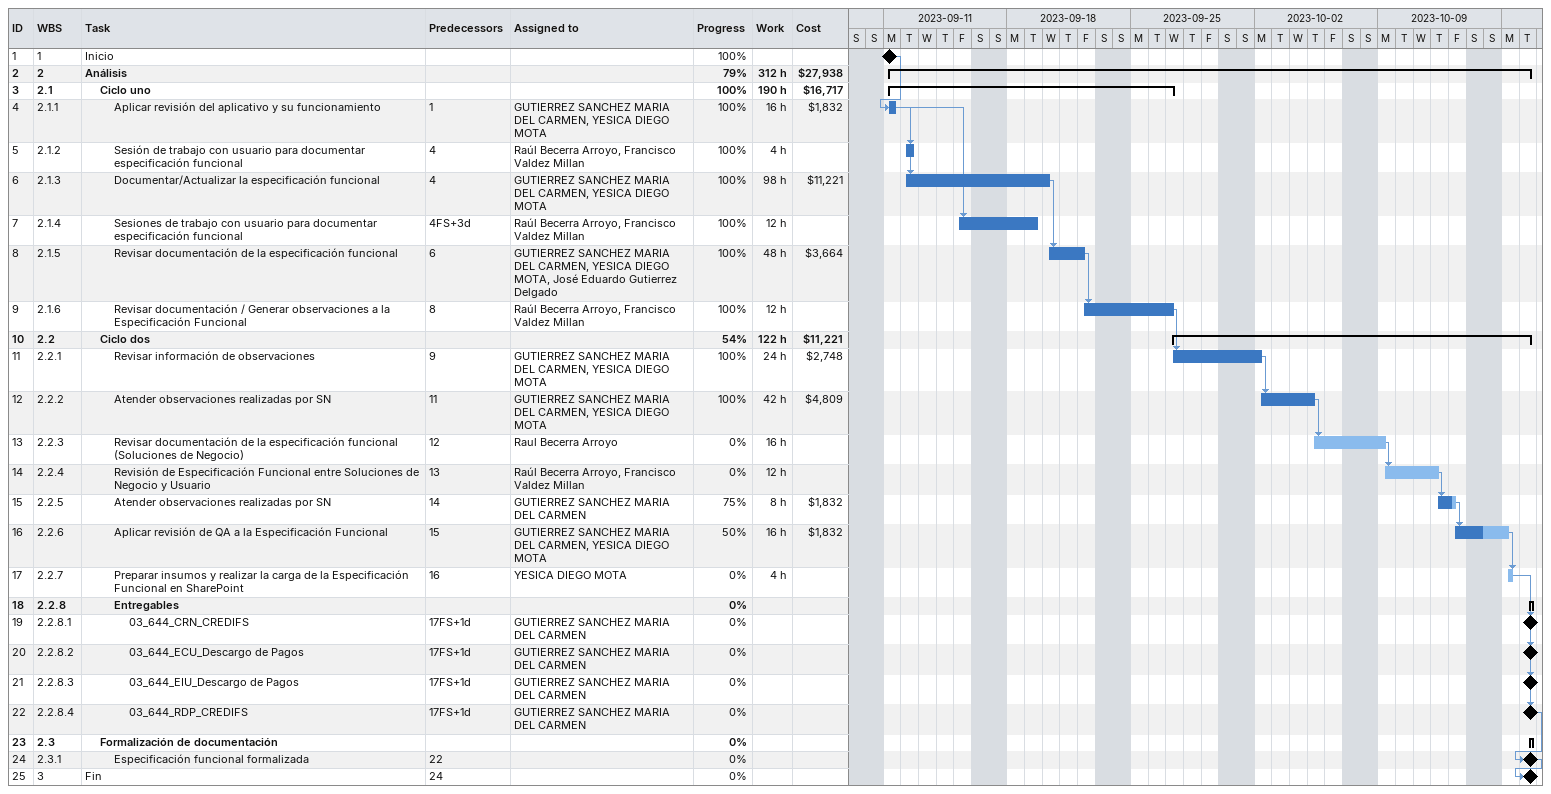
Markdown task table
| ID | WBS | Task | Start | Finish | Predecessors | Resources | % complete | Work (h) | Cost ($) |
|---|---|---|---|---|---|---|---|---|---|
| 1 | 1 | Inicio (milestone) | 2023-09-11 | 2023-09-11 |  |  | 100 |  |  |
| 2 | 2 | **Análisis** | 2023-09-11 | 2023-10-17 |  |  | 79 | 312 | 27938 |
| 3 | 2.1 | **Ciclo uno** | 2023-09-11 | 2023-09-27 |  |  | 100 | 190 | 16717 |
| 4 | 2.1.1 | Aplicar revisión del aplicativo y su funcionamiento | 2023-09-11 | 2023-09-11 | 1 | GUTIERREZ SANCHEZ MARIA DEL CARMEN, YESICA DIEGO MOTA | 100 | 16 | 1832 |
| 5 | 2.1.2 | Sesión de trabajo con usuario para documentar especificación funcional | 2023-09-12 | 2023-09-12 | 4 | Raúl Becerra Arroyo, Francisco Valdez Millan | 100 | 4 |  |
| 6 | 2.1.3 | Documentar/Actualizar la especificación funcional | 2023-09-12 | 2023-09-20 | 4 | GUTIERREZ SANCHEZ MARIA DEL CARMEN, YESICA DIEGO MOTA | 100 | 98 | 11221 |
| 7 | 2.1.4 | Sesiones de trabajo con usuario para documentar especificación funcional | 2023-09-15 | 2023-09-19 | 4FS+3d | Raúl Becerra Arroyo, Francisco Valdez Millan | 100 | 12 |  |
| 8 | 2.1.5 | Revisar documentación de la especificación funcional | 2023-09-20 | 2023-09-22 | 6 | GUTIERREZ SANCHEZ MARIA DEL CARMEN, YESICA DIEGO MOTA, José Eduardo Gutierrez Delgado | 100 | 48 | 3664 |
| 9 | 2.1.6 | Revisar documentación / Generar observaciones a la Especificación Funcional | 2023-09-22 | 2023-09-27 | 8 | Raúl Becerra Arroyo, Francisco Valdez Millan | 100 | 12 |  |
| 10 | 2.2 | **Ciclo dos** | 2023-09-27 | 2023-10-17 |  |  | 54 | 122 | 11221 |
| 11 | 2.2.1 | Revisar información de observaciones | 2023-09-27 | 2023-10-02 | 9 | GUTIERREZ SANCHEZ MARIA DEL CARMEN, YESICA DIEGO MOTA | 100 | 24 | 2748 |
| 12 | 2.2.2 | Atender observaciones realizadas por SN | 2023-10-02 | 2023-10-05 | 11 | GUTIERREZ SANCHEZ MARIA DEL CARMEN, YESICA DIEGO MOTA | 100 | 42 | 4809 |
| 13 | 2.2.3 | Revisar documentación de la especificación funcional (Soluciones de Negocio) | 2023-10-05 | 2023-10-09 | 12 | Raul Becerra Arroyo | 0 | 16 |  |
| 14 | 2.2.4 | Revisión de Especificación Funcional entre Soluciones de Negocio y Usuario | 2023-10-09 | 2023-10-12 | 13 | Raúl Becerra Arroyo, Francisco Valdez Millan | 0 | 12 |  |
| 15 | 2.2.5 | Atender observaciones realizadas por SN | 2023-10-12 | 2023-10-13 | 14 | GUTIERREZ SANCHEZ MARIA DEL CARMEN | 75 | 8 | 1832 |
| 16 | 2.2.6 | Aplicar revisión de QA a la Especificación Funcional | 2023-10-13 | 2023-10-16 | 15 | GUTIERREZ SANCHEZ MARIA DEL CARMEN, YESICA DIEGO MOTA | 50 | 16 | 1832 |
| 17 | 2.2.7 | Preparar insumos y realizar la carga de la Especificación Funcional en SharePoint | 2023-10-16 | 2023-10-16 | 16 | YESICA DIEGO MOTA | 0 | 4 |  |
| 18 | 2.2.8 | **Entregables** | 2023-10-17 | 2023-10-17 |  |  | 0 |  |  |
| 19 | 2.2.8.1 | 03_644_CRN_CREDIFS (milestone) | 2023-10-17 | 2023-10-17 | 17FS+1d | GUTIERREZ SANCHEZ MARIA DEL CARMEN | 0 |  |  |
| 20 | 2.2.8.2 | 03_644_ECU_Descargo de Pagos (milestone) | 2023-10-17 | 2023-10-17 | 17FS+1d | GUTIERREZ SANCHEZ MARIA DEL CARMEN | 0 |  |  |
| 21 | 2.2.8.3 | 03_644_EIU_Descargo de Pagos (milestone) | 2023-10-17 | 2023-10-17 | 17FS+1d | GUTIERREZ SANCHEZ MARIA DEL CARMEN | 0 |  |  |
| 22 | 2.2.8.4 | 03_644_RDP_CREDIFS (milestone) | 2023-10-17 | 2023-10-17 | 17FS+1d | GUTIERREZ SANCHEZ MARIA DEL CARMEN | 0 |  |  |
| 23 | 2.3 | **Formalización de documentación** | 2023-10-17 | 2023-10-17 |  |  | 0 |  |  |
| 24 | 2.3.1 | Especificación funcional formalizada (milestone) | 2023-10-17 | 2023-10-17 | 22 |  | 0 |  |  |
| 25 | 3 | Fin (milestone) | 2023-10-17 | 2023-10-17 | 24 |  | 0 |  |  |
